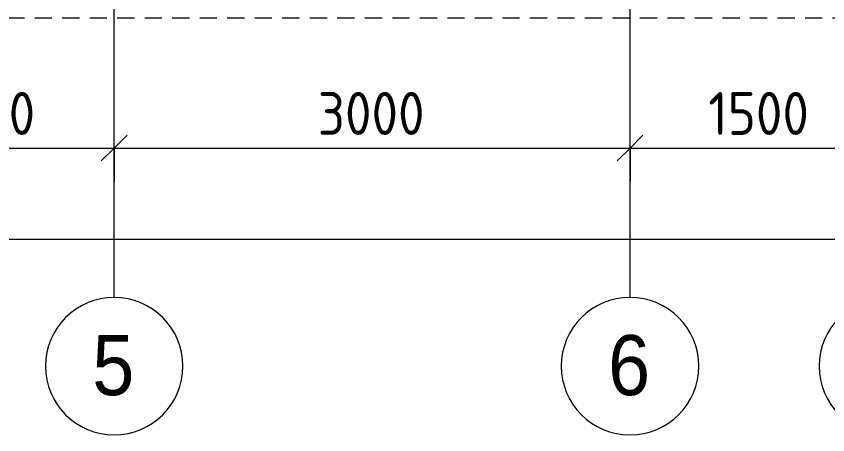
# Model space of a CAD drawing. Header units: millimetres. Extents: x -3129 to 197107, y -8553 to 29000.
# Drawn here: x 13440 to 18160, y -2706 to -269 of the extents above; entities that cross this region are included whole.
import ezdxf

# ---------------------------------------------------------------- set-up
doc = ezdxf.new("R2010")
doc.units = ezdxf.units.MM
doc.linetypes.add('200_ШТРИХ__ш1_п0_6_', pattern=[160, 100, -60])
for name, color, linetype, lineweight in [('A-ANNO-DIMS', 7, 'Continuous', 9), ('A-ANNO-DIMS-100', 7, 'Continuous', 9), ('A-DETL-MBND-1', 7, '200_ШТРИХ__ш1_п0_6_', 9), ('Оси', 7, 'Continuous', 9), ('Оси-1', 7, 'Continuous', 20)]:
    doc.layers.add(name, color=color, linetype=linetype, lineweight=lineweight)
doc.styles.add('Arial', font='arial.ttf', dxfattribs={"width": 0.9, "height": 350})
doc.styles.add('ISOCPEUR', font='isocpeur.ttf', dxfattribs={"width": 0.9, "height": 250})
doc.dimstyles.new('ISO-2_5_0_9К_БОЛЬШОЙ', dxfattribs={"dimscale": 304.8, "dimtxt": 248.995294, "dimasz": 0.492126, "dimexe": 0.393701, "dimexo": 0.984252, "dimgap": 0, "dimtad": 1, "dimdec": 0, "dimrnd": 10, "dimzin": 0, "dimdsep": 46, "dimtxsty": 'ISOCPEUR', "dimblk1": 'OBLIQUE', "dimblk2": 'OBLIQUE', "dimsah": 1, "dimcen": 0.09, "dimdle": 0.393701, "dimazin": 0, "dimtfac": 1, "dimtdec": 4, "dimtix": 1, "dimtmove": 0, "dimatfit": 3, "dimfxl": 1, "dimtvp": 1, "dimtolj": 1, "dimtzin": 0, "dimarcsym": 2})
doc.dimstyles.new('ISO-2_5_0_9К_БОЛЬШОЙ_1', dxfattribs={"dimscale": 304.8, "dimtxt": 248.995294, "dimasz": 0.492126, "dimexe": 0.393701, "dimexo": 0.984252, "dimgap": 0, "dimtad": 1, "dimdec": 0, "dimrnd": 10, "dimzin": 0, "dimdsep": 46, "dimtxsty": 'ISOCPEUR', "dimblk1": 'OBLIQUE', "dimblk2": 'OBLIQUE', "dimsah": 1, "dimcen": 0.09, "dimdle": 0.393701, "dimazin": 0, "dimtfac": 1, "dimtdec": 4, "dimtix": 1, "dimtmove": 2, "dimatfit": 3, "dimfxl": 1, "dimtvp": 1, "dimtolj": 1, "dimtzin": 0, "dimarcsym": 2})

# ---------------------------------------------------------------- blocks, each defined once
blk = doc.blocks.new('Ось сетки - D8-29747960-План монтажа стен и перегородок 2 этажа  в осях 1-12')
at = {"layer": 'Оси-1'}
for start, end in [(360, 180), (180, 360)]:
    blk.add_arc((0, 0), 4, start, end, dxfattribs=at)
blk = doc.blocks.new('DIMBLOCK4-План монтажа стен и перегородок 2 этажа  в осях 1-12')
at = {"layer": 'A-ANNO-DIMS-100'}
for p, q in [((12510, -1230.7), (12510, -916.8)), ((14010, -1230.7), (14010, -916.8)), ((12510, -1036.8), (14010, -1036.8)), ((12510, -1036.8), (12510, -1230.7)), ((14010, -1036.8), (14010, -1230.7))]:
    blk.add_line(p, q, dxfattribs=at)
at = {"layer": 'A-ANNO-DIMS-100', "lineweight": 20}
for p, q in [((12510, -1036.8), (12585, -961.8)), ((14010, -1036.8), (14085, -961.8)), ((12510, -1036.8), (12435, -1111.8)), ((14010, -1036.8), (13935, -1111.8))]:
    blk.add_line(p, q, dxfattribs=at)
at = {"layer": 'A-ANNO-DIMS-100', "color": 0, "insert": (12965.5, -710.2), "char_height": 250, "width": 706.764, "attachment_point": 1, "line_spacing_factor": 1.149209, "style": 'ISOCPEUR'}
blk.add_mtext('1500', dxfattribs=at)
blk = doc.blocks.new('_Oblique')
at = {"color": 0, "linetype": 'ByBlock', "lineweight": -2}
blk.add_line((-0.5, -0.5), (0.5, 0.5), dxfattribs=at)
blk = doc.blocks.new('DIMBLOCK5-План монтажа стен и перегородок 2 этажа  в осях 1-12')
at = {"layer": 'A-ANNO-DIMS-100'}
for p, q in [((14010, -1230.7), (14010, -916.8)), ((17010, -1230.7), (17010, -916.8)), ((14010, -1036.8), (17010, -1036.8)), ((14010, -1036.8), (14010, -1230.7)), ((17010, -1036.8), (17010, -1230.7))]:
    blk.add_line(p, q, dxfattribs=at)
at = {"layer": 'A-ANNO-DIMS-100', "lineweight": 20}
for p, q in [((14010, -1036.8), (14085, -961.8)), ((17010, -1036.8), (17085, -961.8)), ((14010, -1036.8), (13935, -1111.8)), ((17010, -1036.8), (16935, -1111.8))]:
    blk.add_line(p, q, dxfattribs=at)
at = {"layer": 'A-ANNO-DIMS-100', "color": 0, "insert": (15194, -710.2), "char_height": 250, "width": 758.478, "attachment_point": 1, "line_spacing_factor": 1.149209, "style": 'ISOCPEUR'}
blk.add_mtext('3000', dxfattribs=at)
blk = doc.blocks.new('DIMBLOCK6-План монтажа стен и перегородок 2 этажа  в осях 1-12')
at = {"layer": 'A-ANNO-DIMS-100'}
for p, q in [((17010, -1230.7), (17010, -916.8)), ((18510, -1230.7), (18510, -916.8)), ((17010, -1036.8), (18510, -1036.8)), ((17010, -1036.8), (17010, -1230.7)), ((18510, -1036.8), (18510, -1230.7))]:
    blk.add_line(p, q, dxfattribs=at)
at = {"layer": 'A-ANNO-DIMS-100', "lineweight": 20}
for p, q in [((17010, -1036.8), (17085, -961.8)), ((18510, -1036.8), (18585, -961.8)), ((17010, -1036.8), (16935, -1111.8)), ((18510, -1036.8), (18435, -1111.8))]:
    blk.add_line(p, q, dxfattribs=at)
at = {"layer": 'A-ANNO-DIMS-100', "color": 0, "insert": (17465.5, -710.2), "char_height": 250, "width": 706.764, "attachment_point": 1, "line_spacing_factor": 1.149209, "style": 'ISOCPEUR'}
blk.add_mtext('1500', dxfattribs=at)
blk = doc.blocks.new('DIMBLOCK25-План монтажа стен и перегородок 2 этажа  в осях 1-12')
at = {"layer": 'A-ANNO-DIMS-100'}
for p, q in [((110, -1760.8), (110, -1446.9)), ((38310, -1760.8), (38310, -1446.9)), ((-10, -1566.9), (38430, -1566.9)), ((110, -1566.9), (110, -1760.8)), ((38310, -1566.9), (38310, -1760.8))]:
    blk.add_line(p, q, dxfattribs=at)
at = {"layer": 'A-ANNO-DIMS-100', "lineweight": 20}
for p, q in [((110, -1566.9), (185, -1491.9)), ((38310, -1566.9), (38385, -1491.9)), ((110, -1566.9), (35, -1641.9)), ((38310, -1566.9), (38235, -1641.9))]:
    blk.add_line(p, q, dxfattribs=at)
at = {"layer": 'A-ANNO-DIMS-100', "color": 0, "insert": (20033, -1240.3), "char_height": 250, "width": 948.097, "attachment_point": 1, "line_spacing_factor": 1.149209, "style": 'ISOCPEUR'}
blk.add_mtext('38200', dxfattribs=at)

msp = doc.modelspace()

# ---------------------------------------------------------------- linework, layer by layer
at = {"layer": 'A-DETL-MBND-1'}
msp.add_line((38287.7, -280), (-290, -280), dxfattribs=at)
at = {"layer": 'Оси'}
for p, q in [((14010, -1906.3), (14010, 593.7)), ((17010, -1906.3), (17010, 593.7))]:
    msp.add_line(p, q, dxfattribs=at)

# ---------------------------------------------------------------- block references
at = {"layer": 'Оси-1', "xscale": 99.99999999999993, "yscale": 99.99999999999993, "zscale": 99.99999999999993}
for p in [(14010, -2306.3), (17010, -2306.3), (18510, -2306.3)]:
    msp.add_blockref('Ось сетки - D8-29747960-План монтажа стен и перегородок 2 этажа  в осях 1-12', p, dxfattribs=at)

# ---------------------------------------------------------------- texts
at = {"layer": 'Оси', "char_height": 350, "width": 303.038, "attachment_point": 1, "style": 'Arial'}
for s, insert in [('\\fArial|b0|i0|c204|p34|;\\W.9;6', (16882.5, -2125.6)), ('\\fArial|b0|i0|c204|p34|;\\W.9;5', (13882.5, -2125.6))]:
    msp.add_mtext(s, dxfattribs=dict(at, insert=insert))

# ---------------------------------------------------------------- dimensions: what is measured, and where the dimension line sits
at = {"layer": 'A-ANNO-DIMS'}
for base, p1, p2, override, picture, middle in [((14010, -1036.8), (12510, -930.7), (14010, -930.7), {"dimpost": '<>', "dimfxl": 1500}, 'DIMBLOCK4-План монтажа стен и перегородок 2 этажа  в осях 1-12', (13260, -911.8)), ((17010, -1036.8), (14010, -930.7), (17010, -930.7), {"dimpost": '<>', "dimfxl": 3000}, 'DIMBLOCK5-План монтажа стен и перегородок 2 этажа  в осях 1-12', (15510, -911.8)), ((18510, -1036.8), (17010, -930.7), (18510, -930.7), {"dimpost": '<>', "dimfxl": 1500}, 'DIMBLOCK6-План монтажа стен и перегородок 2 этажа  в осях 1-12', (17760, -911.8))]:
    dim = msp.add_linear_dim(base=base, p1=p1, p2=p2, dimstyle='ISO-2_5_0_9К_БОЛЬШОЙ', override=override, dxfattribs=at)
    dim.commit()
    dim.dimension.update_dxf_attribs({"geometry": picture, "text_midpoint": middle})
dim = msp.add_linear_dim(base=(38310, -1566.9), p1=(110, -1460.8), p2=(38310, -1460.8), dimstyle='ISO-2_5_0_9К_БОЛЬШОЙ_1', override={"dimpost": '<>', "dimfxl": 38199.999966}, dxfattribs=at)
dim.commit()
dim.dimension.update_dxf_attribs({"geometry": 'DIMBLOCK25-План монтажа стен и перегородок 2 этажа  в осях 1-12', "text_midpoint": (20507, -1406.9), "dimtype": 160})

doc.saveas('drawing.dxf')
